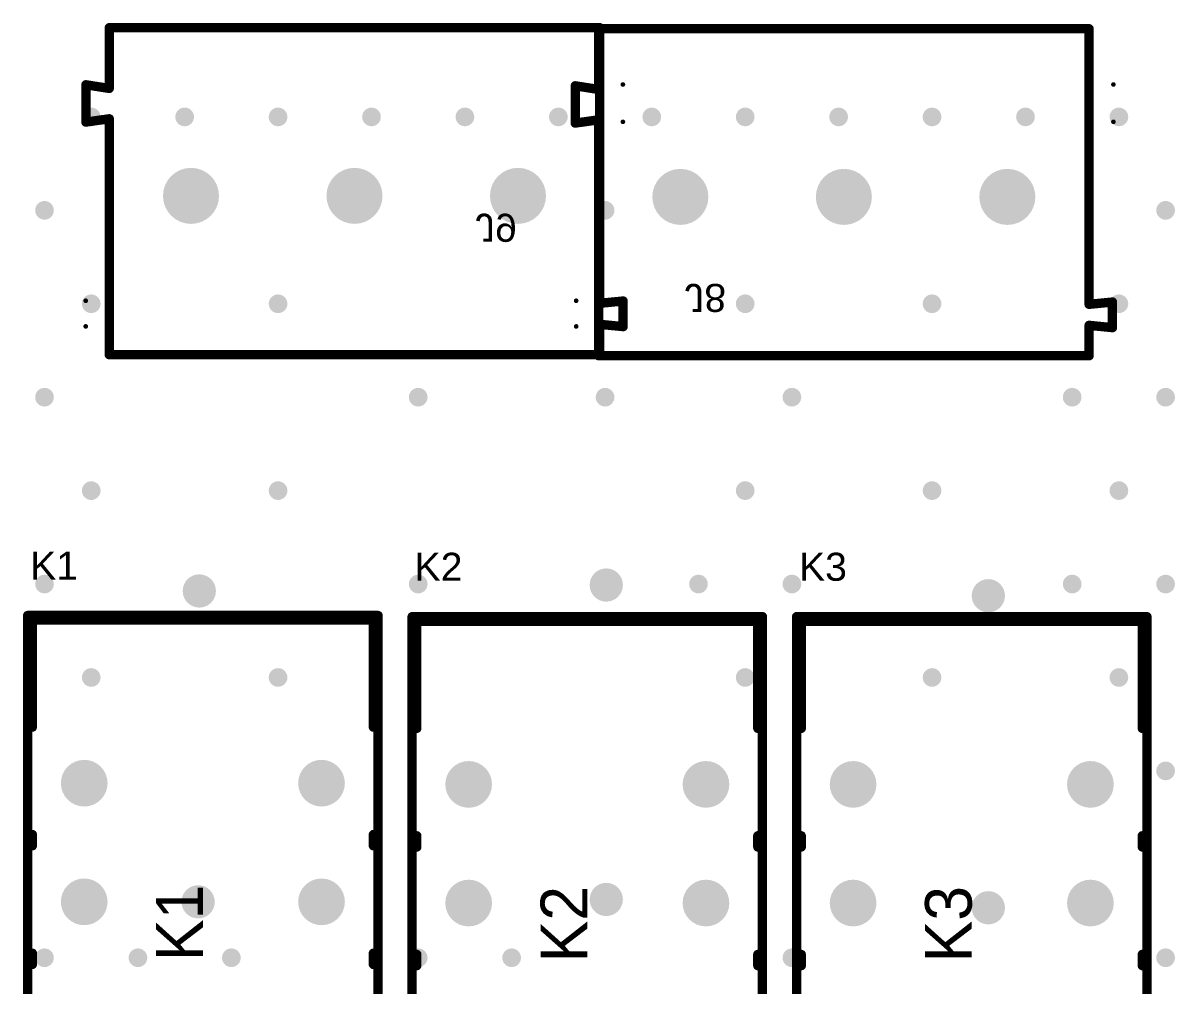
# Model space of a CAD drawing. Header units: millimetres. Extents: x 61 to 211, y 2 to 44.
# Drawn here: x 122.54 to 147.2, y 23.4 to 44.01 of the extents above; entities that cross this region are included whole.
import ezdxf

# ---------------------------------------------------------------- set-up
doc = ezdxf.new("R2010")
doc.units = ezdxf.units.MM
for name, color, linetype in [('BottomOverlay', 54, 'Continuous'), ('Mechanical10', 56, 'Continuous'), ('PadHoleLayer', 156, 'Continuous'), ('TopOverlay', 2, 'Continuous'), ('ViaHoleLayer', 16, 'Continuous')]:
    doc.layers.add(name, color=color, linetype=linetype)
doc.styles.add('Arial', font='', dxfattribs={"height": 0.2})
doc.styles.get('Arial').set_extended_font_data('Arial')

# ---------------------------------------------------------------- blocks, each defined once
blk = doc.blocks.new('691103110003_B_13')
at = {"layer": 'PadHoleLayer'}
h = blk.add_hatch(color=156, dxfattribs=at)
edge = h.paths.add_edge_path()
edge.add_arc((-3.5, -0.1), 0.6, 0, 360)
h = blk.add_hatch(color=156, dxfattribs=at)
edge = h.paths.add_edge_path()
edge.add_arc((0, -0.1), 0.6, 0, 360)
h = blk.add_hatch(color=156, dxfattribs=at)
edge = h.paths.add_edge_path()
edge.add_arc((3.5, -0.1), 0.6, 0, 360)
at = {"layer": 'BottomOverlay', "const_width": 0.2}
for points in [[(-5.25, 2.2), (-5.25, 3.5)], [(-5.25, 3.5), (5.25, 3.5)], [(5.25, -2.4), (5.25, 3.5)], [(-5.75, 1.48), (-5.75, 2.278)], [(-5.75, 2.278), (-5.25, 2.2)], [(-5.75, 1.48), (-5.249, 1.55)], [(-5.25, -3.5), (-5.25, 1.55)], [(5.25, -2.4), (5.75, -2.351)], [(5.75, -2.9), (5.75, -2.35)], [(5.25, -3.5), (5.25, -2.85)], [(5.25, -2.85), (5.75, -2.899)], [(-5.25, -3.5), (5.25, -3.5)]]:
    blk.add_lwpolyline(points, dxfattribs=at)
at = {"layer": 'BottomOverlay', "const_width": 0.1}
for points in [[(-5.3, 3.5, 1), (-5.2, 3.5, 1)], [(-5.3, 3.5, 1), (-5.2, 3.5, 1)], [(5.2, 3.5, 1), (5.3, 3.5, 1)], [(5.2, 3.5, 1), (5.3, 3.5, 1)], [(-5.8, 2.278, 1), (-5.7, 2.278, 1)], [(-5.8, 2.278, 1), (-5.7, 2.278, 1)], [(-5.3, 2.2, 1), (-5.2, 2.2, 1)], [(-5.3, 2.2, 1), (-5.2, 2.2, 1)], [(-5.8, 1.48, 1), (-5.7, 1.48, 1)], [(-5.8, 1.48, 1), (-5.7, 1.48, 1)], [(-5.3, 1.55, 1), (-5.2, 1.55, 1)], [(-5.299, 1.55, 1), (-5.199, 1.55, 1)], [(5.2, -2.4, 1), (5.3, -2.4, 1)], [(5.2, -2.4, 1), (5.3, -2.4, 1)], [(5.7, -2.35, 1), (5.8, -2.35, 1)], [(5.7, -2.351, 1), (5.8, -2.351, 1)], [(5.2, -2.85, 1), (5.3, -2.85, 1)], [(5.2, -2.85, 1), (5.3, -2.85, 1)], [(5.7, -2.899, 1), (5.8, -2.899, 1)], [(5.7, -2.9, 1), (5.8, -2.9, 1)], [(-5.3, -3.5, 1), (-5.2, -3.5, 1)], [(-5.3, -3.5, 1), (-5.2, -3.5, 1)], [(5.2, -3.5, 1), (5.3, -3.5, 1)], [(5.2, -3.5, 1), (5.3, -3.5, 1)]]:
    blk.add_lwpolyline(points, format="xyb", close=True, dxfattribs=at)
blk = doc.blocks.new('691103110003_B_14')
at = {"layer": 'PadHoleLayer'}
h = blk.add_hatch(color=156, dxfattribs=at)
edge = h.paths.add_edge_path()
edge.add_arc((-3.5, -0.1), 0.6, 0, 360)
h = blk.add_hatch(color=156, dxfattribs=at)
edge = h.paths.add_edge_path()
edge.add_arc((0, -0.1), 0.6, 0, 360)
h = blk.add_hatch(color=156, dxfattribs=at)
edge = h.paths.add_edge_path()
edge.add_arc((3.5, -0.1), 0.6, 0, 360)
at = {"layer": 'BottomOverlay', "const_width": 0.2}
for points in [[(-5.25, 2.2), (-5.25, 3.5)], [(-5.25, 3.5), (5.25, 3.5)], [(5.25, -2.4), (5.25, 3.5)], [(-5.75, 1.48), (-5.75, 2.278)], [(-5.75, 2.278), (-5.25, 2.2)], [(-5.75, 1.48), (-5.249, 1.55)], [(-5.25, -3.5), (-5.25, 1.55)], [(5.25, -2.4), (5.75, -2.351)], [(5.75, -2.9), (5.75, -2.35)], [(5.25, -3.5), (5.25, -2.85)], [(5.25, -2.85), (5.75, -2.899)], [(-5.25, -3.5), (5.25, -3.5)]]:
    blk.add_lwpolyline(points, dxfattribs=at)
at = {"layer": 'BottomOverlay', "const_width": 0.1}
for points in [[(-5.3, 3.5, 1), (-5.2, 3.5, 1)], [(-5.3, 3.5, 1), (-5.2, 3.5, 1)], [(5.2, 3.5, 1), (5.3, 3.5, 1)], [(5.2, 3.5, 1), (5.3, 3.5, 1)], [(-5.8, 2.278, 1), (-5.7, 2.278, 1)], [(-5.8, 2.278, 1), (-5.7, 2.278, 1)], [(-5.3, 2.2, 1), (-5.2, 2.2, 1)], [(-5.3, 2.2, 1), (-5.2, 2.2, 1)], [(-5.8, 1.48, 1), (-5.7, 1.48, 1)], [(-5.8, 1.48, 1), (-5.7, 1.48, 1)], [(-5.3, 1.55, 1), (-5.2, 1.55, 1)], [(-5.299, 1.55, 1), (-5.199, 1.55, 1)], [(5.2, -2.4, 1), (5.3, -2.4, 1)], [(5.2, -2.4, 1), (5.3, -2.4, 1)], [(5.7, -2.35, 1), (5.8, -2.35, 1)], [(5.7, -2.351, 1), (5.8, -2.351, 1)], [(5.2, -2.85, 1), (5.3, -2.85, 1)], [(5.2, -2.85, 1), (5.3, -2.85, 1)], [(5.7, -2.899, 1), (5.8, -2.899, 1)], [(5.7, -2.9, 1), (5.8, -2.9, 1)], [(-5.3, -3.5, 1), (-5.2, -3.5, 1)], [(-5.3, -3.5, 1), (-5.2, -3.5, 1)], [(5.2, -3.5, 1), (5.3, -3.5, 1)], [(5.2, -3.5, 1), (5.3, -3.5, 1)]]:
    blk.add_lwpolyline(points, format="xyb", close=True, dxfattribs=at)
blk = doc.blocks.new('TE_C____________V23079A1001B301_R___________L____P_______26')
at = {"layer": 'PadHoleLayer'}
h = blk.add_hatch(color=156, dxfattribs=at)
edge = h.paths.add_edge_path()
edge.add_arc((-6.35, 2.54), 0.5, 0, 360)
h = blk.add_hatch(color=156, dxfattribs=at)
edge = h.paths.add_edge_path()
edge.add_arc((-1.27, 2.54), 0.5, 0, 360)
h = blk.add_hatch(color=156, dxfattribs=at)
edge = h.paths.add_edge_path()
edge.add_arc((1.27, 2.54), 0.5, 0, 360)
h = blk.add_hatch(color=156, dxfattribs=at)
edge = h.paths.add_edge_path()
edge.add_arc((3.81, 2.54), 0.5, 0, 360)
h = blk.add_hatch(color=156, dxfattribs=at)
edge = h.paths.add_edge_path()
edge.add_arc((-6.35, -2.54), 0.5, 0, 360)
h = blk.add_hatch(color=156, dxfattribs=at)
edge = h.paths.add_edge_path()
edge.add_arc((-1.27, -2.54), 0.5, 0, 360)
h = blk.add_hatch(color=156, dxfattribs=at)
edge = h.paths.add_edge_path()
edge.add_arc((1.27, -2.54), 0.5, 0, 360)
h = blk.add_hatch(color=156, dxfattribs=at)
edge = h.paths.add_edge_path()
edge.add_arc((3.81, -2.54), 0.5, 0, 360)
at = {"layer": 'Mechanical10', "const_width": 0.2}
for points in [[(-7.4, 3.75), (-7.4, -3.75)], [(-7.4, 3.75), (7.4, 3.75)], [(7.4, 3.75), (7.4, -3.75)], [(-7.4, -3.75), (7.4, -3.75)]]:
    blk.add_lwpolyline(points, dxfattribs=at)
at = {"layer": 'Mechanical10', "const_width": 0.1}
for points in [[(-7.45, 3.75, 1), (-7.35, 3.75, 1)], [(-7.45, 3.75, 1), (-7.35, 3.75, 1)], [(7.35, 3.75, 1), (7.45, 3.75, 1)], [(7.35, 3.75, 1), (7.45, 3.75, 1)], [(-7.45, -3.75, 1), (-7.35, -3.75, 1)], [(-7.45, -3.75, 1), (-7.35, -3.75, 1)], [(7.35, -3.75, 1), (7.45, -3.75, 1)], [(7.35, -3.75, 1), (7.45, -3.75, 1)]]:
    blk.add_lwpolyline(points, format="xyb", close=True, dxfattribs=at)
at = {"layer": 'TopOverlay', "const_width": 0.2}
for points in [[(-5.15, 3.65), (-2.37, 3.65)], [(-0.07, 3.65), (0.17, 3.65)], [(2.47, 3.65), (2.71, 3.65)], [(5.01, 3.65), (7.3, 3.65)], [(7.3, 3.65), (7.3, -3.65)], [(-7.3, 1.39), (-7.3, -1.39)], [(-5.15, -3.65), (-2.37, -3.65)], [(-0.07, -3.65), (0.17, -3.65)], [(2.47, -3.65), (2.71, -3.65)], [(5.01, -3.65), (7.3, -3.65)]]:
    blk.add_lwpolyline(points, dxfattribs=at)
at = {"layer": 'TopOverlay'}
for points, const_width in [([(-5.2, 3.65, 1), (-5.1, 3.65, 1)], 0.1), ([(-2.42, 3.65, 1), (-2.32, 3.65, 1)], 0.1), ([(-0.12, 3.65, 1), (-0.02, 3.65, 1)], 0.1), ([(0.12, 3.65, 1), (0.22, 3.65, 1)], 0.1), ([(2.42, 3.65, 1), (2.52, 3.65, 1)], 0.1), ([(2.66, 3.65, 1), (2.76, 3.65, 1)], 0.1), ([(4.96, 3.65, 1), (5.06, 3.65, 1)], 0.1), ([(7.25, 3.65, 1), (7.35, 3.65, 1)], 0.1), ([(7.25, 3.65, 1), (7.35, 3.65, 1)], 0.1), ([(-7.35, 1.39, 1), (-7.25, 1.39, 1)], 0.1), ([(-7.35, -1.39, 1), (-7.25, -1.39, 1)], 0.1), ([(-7.775, -2.54, 1), (-8.025, -2.54, 1)], 0.25), ([(-8.087, -2.54, 1), (-7.963, -2.54, 1)], 0.125), ([(-7.837, -2.54, 1), (-7.712, -2.54, 1)], 0.125), ([(-5.2, -3.65, 1), (-5.1, -3.65, 1)], 0.1), ([(-2.42, -3.65, 1), (-2.32, -3.65, 1)], 0.1), ([(-0.12, -3.65, 1), (-0.02, -3.65, 1)], 0.1), ([(0.12, -3.65, 1), (0.22, -3.65, 1)], 0.1), ([(2.42, -3.65, 1), (2.52, -3.65, 1)], 0.1), ([(2.66, -3.65, 1), (2.76, -3.65, 1)], 0.1), ([(4.96, -3.65, 1), (5.06, -3.65, 1)], 0.1), ([(7.25, -3.65, 1), (7.35, -3.65, 1)], 0.1), ([(7.25, -3.65, 1), (7.35, -3.65, 1)], 0.1)]:
    blk.add_lwpolyline(points, format="xyb", close=True, dxfattribs=dict(at, const_width=const_width))
at = {"layer": 'Mechanical10'}
blk.add_text('K3', height=1, dxfattribs=at).set_placement((0, 0))
blk = doc.blocks.new('TE_C____________V23079A1001B301_R___________L____P_______27')
at = {"layer": 'PadHoleLayer'}
h = blk.add_hatch(color=156, dxfattribs=at)
edge = h.paths.add_edge_path()
edge.add_arc((-6.35, 2.54), 0.5, 0, 360)
h = blk.add_hatch(color=156, dxfattribs=at)
edge = h.paths.add_edge_path()
edge.add_arc((-1.27, 2.54), 0.5, 0, 360)
h = blk.add_hatch(color=156, dxfattribs=at)
edge = h.paths.add_edge_path()
edge.add_arc((1.27, 2.54), 0.5, 0, 360)
h = blk.add_hatch(color=156, dxfattribs=at)
edge = h.paths.add_edge_path()
edge.add_arc((3.81, 2.54), 0.5, 0, 360)
h = blk.add_hatch(color=156, dxfattribs=at)
edge = h.paths.add_edge_path()
edge.add_arc((-6.35, -2.54), 0.5, 0, 360)
h = blk.add_hatch(color=156, dxfattribs=at)
edge = h.paths.add_edge_path()
edge.add_arc((-1.27, -2.54), 0.5, 0, 360)
h = blk.add_hatch(color=156, dxfattribs=at)
edge = h.paths.add_edge_path()
edge.add_arc((1.27, -2.54), 0.5, 0, 360)
h = blk.add_hatch(color=156, dxfattribs=at)
edge = h.paths.add_edge_path()
edge.add_arc((3.81, -2.54), 0.5, 0, 360)
at = {"layer": 'Mechanical10', "const_width": 0.2}
for points in [[(-7.4, 3.75), (-7.4, -3.75)], [(-7.4, 3.75), (7.4, 3.75)], [(7.4, 3.75), (7.4, -3.75)], [(-7.4, -3.75), (7.4, -3.75)]]:
    blk.add_lwpolyline(points, dxfattribs=at)
at = {"layer": 'Mechanical10', "const_width": 0.1}
for points in [[(-7.45, 3.75, 1), (-7.35, 3.75, 1)], [(-7.45, 3.75, 1), (-7.35, 3.75, 1)], [(7.35, 3.75, 1), (7.45, 3.75, 1)], [(7.35, 3.75, 1), (7.45, 3.75, 1)], [(-7.45, -3.75, 1), (-7.35, -3.75, 1)], [(-7.45, -3.75, 1), (-7.35, -3.75, 1)], [(7.35, -3.75, 1), (7.45, -3.75, 1)], [(7.35, -3.75, 1), (7.45, -3.75, 1)]]:
    blk.add_lwpolyline(points, format="xyb", close=True, dxfattribs=at)
at = {"layer": 'TopOverlay', "const_width": 0.2}
for points in [[(-5.15, 3.65), (-2.37, 3.65)], [(-0.07, 3.65), (0.17, 3.65)], [(2.47, 3.65), (2.71, 3.65)], [(5.01, 3.65), (7.3, 3.65)], [(7.3, 3.65), (7.3, -3.65)], [(-7.3, 1.39), (-7.3, -1.39)], [(-5.15, -3.65), (-2.37, -3.65)], [(-0.07, -3.65), (0.17, -3.65)], [(2.47, -3.65), (2.71, -3.65)], [(5.01, -3.65), (7.3, -3.65)]]:
    blk.add_lwpolyline(points, dxfattribs=at)
at = {"layer": 'TopOverlay'}
for points, const_width in [([(-5.2, 3.65, 1), (-5.1, 3.65, 1)], 0.1), ([(-2.42, 3.65, 1), (-2.32, 3.65, 1)], 0.1), ([(-0.12, 3.65, 1), (-0.02, 3.65, 1)], 0.1), ([(0.12, 3.65, 1), (0.22, 3.65, 1)], 0.1), ([(2.42, 3.65, 1), (2.52, 3.65, 1)], 0.1), ([(2.66, 3.65, 1), (2.76, 3.65, 1)], 0.1), ([(4.96, 3.65, 1), (5.06, 3.65, 1)], 0.1), ([(7.25, 3.65, 1), (7.35, 3.65, 1)], 0.1), ([(7.25, 3.65, 1), (7.35, 3.65, 1)], 0.1), ([(-7.35, 1.39, 1), (-7.25, 1.39, 1)], 0.1), ([(-7.35, -1.39, 1), (-7.25, -1.39, 1)], 0.1), ([(-7.775, -2.54, 1), (-8.025, -2.54, 1)], 0.25), ([(-8.087, -2.54, 1), (-7.963, -2.54, 1)], 0.125), ([(-7.837, -2.54, 1), (-7.712, -2.54, 1)], 0.125), ([(-5.2, -3.65, 1), (-5.1, -3.65, 1)], 0.1), ([(-2.42, -3.65, 1), (-2.32, -3.65, 1)], 0.1), ([(-0.12, -3.65, 1), (-0.02, -3.65, 1)], 0.1), ([(0.12, -3.65, 1), (0.22, -3.65, 1)], 0.1), ([(2.42, -3.65, 1), (2.52, -3.65, 1)], 0.1), ([(2.66, -3.65, 1), (2.76, -3.65, 1)], 0.1), ([(4.96, -3.65, 1), (5.06, -3.65, 1)], 0.1), ([(7.25, -3.65, 1), (7.35, -3.65, 1)], 0.1), ([(7.25, -3.65, 1), (7.35, -3.65, 1)], 0.1)]:
    blk.add_lwpolyline(points, format="xyb", close=True, dxfattribs=dict(at, const_width=const_width))
at = {"layer": 'Mechanical10'}
blk.add_text('K2', height=1, dxfattribs=at).set_placement((0, 0))
blk = doc.blocks.new('TE_C____________V23079A1001B301_R___________L____P_______80')
at = {"layer": 'PadHoleLayer'}
h = blk.add_hatch(color=156, dxfattribs=at)
edge = h.paths.add_edge_path()
edge.add_arc((-6.35, 2.54), 0.5, 0, 360)
h = blk.add_hatch(color=156, dxfattribs=at)
edge = h.paths.add_edge_path()
edge.add_arc((-1.27, 2.54), 0.5, 0, 360)
h = blk.add_hatch(color=156, dxfattribs=at)
edge = h.paths.add_edge_path()
edge.add_arc((1.27, 2.54), 0.5, 0, 360)
h = blk.add_hatch(color=156, dxfattribs=at)
edge = h.paths.add_edge_path()
edge.add_arc((3.81, 2.54), 0.5, 0, 360)
h = blk.add_hatch(color=156, dxfattribs=at)
edge = h.paths.add_edge_path()
edge.add_arc((-6.35, -2.54), 0.5, 0, 360)
h = blk.add_hatch(color=156, dxfattribs=at)
edge = h.paths.add_edge_path()
edge.add_arc((-1.27, -2.54), 0.5, 0, 360)
h = blk.add_hatch(color=156, dxfattribs=at)
edge = h.paths.add_edge_path()
edge.add_arc((1.27, -2.54), 0.5, 0, 360)
h = blk.add_hatch(color=156, dxfattribs=at)
edge = h.paths.add_edge_path()
edge.add_arc((3.81, -2.54), 0.5, 0, 360)
at = {"layer": 'Mechanical10', "const_width": 0.2}
for points in [[(-7.4, 3.75), (-7.4, -3.75)], [(-7.4, 3.75), (7.4, 3.75)], [(7.4, 3.75), (7.4, -3.75)], [(-7.4, -3.75), (7.4, -3.75)]]:
    blk.add_lwpolyline(points, dxfattribs=at)
at = {"layer": 'Mechanical10', "const_width": 0.1}
for points in [[(-7.45, 3.75, 1), (-7.35, 3.75, 1)], [(-7.45, 3.75, 1), (-7.35, 3.75, 1)], [(7.35, 3.75, 1), (7.45, 3.75, 1)], [(7.35, 3.75, 1), (7.45, 3.75, 1)], [(-7.45, -3.75, 1), (-7.35, -3.75, 1)], [(-7.45, -3.75, 1), (-7.35, -3.75, 1)], [(7.35, -3.75, 1), (7.45, -3.75, 1)], [(7.35, -3.75, 1), (7.45, -3.75, 1)]]:
    blk.add_lwpolyline(points, format="xyb", close=True, dxfattribs=at)
at = {"layer": 'TopOverlay', "const_width": 0.2}
for points in [[(-5.15, 3.65), (-2.37, 3.65)], [(-0.07, 3.65), (0.17, 3.65)], [(2.47, 3.65), (2.71, 3.65)], [(5.01, 3.65), (7.3, 3.65)], [(7.3, 3.65), (7.3, -3.65)], [(-7.3, 1.39), (-7.3, -1.39)], [(-5.15, -3.65), (-2.37, -3.65)], [(-0.07, -3.65), (0.17, -3.65)], [(2.47, -3.65), (2.71, -3.65)], [(5.01, -3.65), (7.3, -3.65)]]:
    blk.add_lwpolyline(points, dxfattribs=at)
at = {"layer": 'TopOverlay'}
for points, const_width in [([(-5.2, 3.65, 1), (-5.1, 3.65, 1)], 0.1), ([(-2.42, 3.65, 1), (-2.32, 3.65, 1)], 0.1), ([(-0.12, 3.65, 1), (-0.02, 3.65, 1)], 0.1), ([(0.12, 3.65, 1), (0.22, 3.65, 1)], 0.1), ([(2.42, 3.65, 1), (2.52, 3.65, 1)], 0.1), ([(2.66, 3.65, 1), (2.76, 3.65, 1)], 0.1), ([(4.96, 3.65, 1), (5.06, 3.65, 1)], 0.1), ([(7.25, 3.65, 1), (7.35, 3.65, 1)], 0.1), ([(7.25, 3.65, 1), (7.35, 3.65, 1)], 0.1), ([(-7.35, 1.39, 1), (-7.25, 1.39, 1)], 0.1), ([(-7.35, -1.39, 1), (-7.25, -1.39, 1)], 0.1), ([(-7.775, -2.54, 1), (-8.025, -2.54, 1)], 0.25), ([(-8.087, -2.54, 1), (-7.963, -2.54, 1)], 0.125), ([(-7.837, -2.54, 1), (-7.712, -2.54, 1)], 0.125), ([(-5.2, -3.65, 1), (-5.1, -3.65, 1)], 0.1), ([(-2.42, -3.65, 1), (-2.32, -3.65, 1)], 0.1), ([(-0.12, -3.65, 1), (-0.02, -3.65, 1)], 0.1), ([(0.12, -3.65, 1), (0.22, -3.65, 1)], 0.1), ([(2.42, -3.65, 1), (2.52, -3.65, 1)], 0.1), ([(2.66, -3.65, 1), (2.76, -3.65, 1)], 0.1), ([(4.96, -3.65, 1), (5.06, -3.65, 1)], 0.1), ([(7.25, -3.65, 1), (7.35, -3.65, 1)], 0.1), ([(7.25, -3.65, 1), (7.35, -3.65, 1)], 0.1)]:
    blk.add_lwpolyline(points, format="xyb", close=True, dxfattribs=dict(at, const_width=const_width))
at = {"layer": 'Mechanical10'}
blk.add_text('K1', height=1, dxfattribs=at).set_placement((0, 0))

msp = doc.modelspace()

# ---------------------------------------------------------------- hatches: boundary and pattern name
at = {"layer": 'PadHoleLayer'}
h = msp.add_hatch(color=156, dxfattribs=at)
edge = h.paths.add_edge_path()
edge.add_arc((124.382, 43.915), 0.05, 0, 360)
h = msp.add_hatch(color=156, dxfattribs=at)
edge = h.paths.add_edge_path()
edge.add_arc((124.382, 43.915), 0.05, 0, 360)
h = msp.add_hatch(color=156, dxfattribs=at)
edge = h.paths.add_edge_path()
edge.add_arc((134.882, 43.915), 0.05, 0, 360)
h = msp.add_hatch(color=156, dxfattribs=at)
edge = h.paths.add_edge_path()
edge.add_arc((134.882, 43.915), 0.05, 0, 360)
h = msp.add_hatch(color=156, dxfattribs=at)
edge = h.paths.add_edge_path()
edge.add_arc((134.882, 43.915), 0.05, 0, 360)
h = msp.add_hatch(color=156, dxfattribs=at)
edge = h.paths.add_edge_path()
edge.add_arc((134.882, 43.915), 0.05, 0, 360)
h = msp.add_hatch(color=156, dxfattribs=at)
edge = h.paths.add_edge_path()
edge.add_arc((145.382, 43.915), 0.05, 0, 360)
h = msp.add_hatch(color=156, dxfattribs=at)
edge = h.paths.add_edge_path()
edge.add_arc((145.382, 43.915), 0.05, 0, 360)
h = msp.add_hatch(color=156, dxfattribs=at)
edge = h.paths.add_edge_path()
edge.add_arc((134.882, 42.615), 0.05, 0, 360)
h = msp.add_hatch(color=156, dxfattribs=at)
edge = h.paths.add_edge_path()
edge.add_arc((134.882, 42.615), 0.05, 0, 360)
h = msp.add_hatch(color=156, dxfattribs=at)
edge = h.paths.add_edge_path()
edge.add_arc((135.382, 42.694), 0.05, 0, 360)
h = msp.add_hatch(color=156, dxfattribs=at)
edge = h.paths.add_edge_path()
edge.add_arc((135.382, 42.694), 0.05, 0, 360)
h = msp.add_hatch(color=156, dxfattribs=at)
edge = h.paths.add_edge_path()
edge.add_arc((145.382, 42.615), 0.05, 0, 360)
h = msp.add_hatch(color=156, dxfattribs=at)
edge = h.paths.add_edge_path()
edge.add_arc((145.382, 42.615), 0.05, 0, 360)
h = msp.add_hatch(color=156, dxfattribs=at)
edge = h.paths.add_edge_path()
edge.add_arc((145.882, 42.694), 0.05, 0, 360)
h = msp.add_hatch(color=156, dxfattribs=at)
edge = h.paths.add_edge_path()
edge.add_arc((145.882, 42.694), 0.05, 0, 360)
h = msp.add_hatch(color=156, dxfattribs=at)
edge = h.paths.add_edge_path()
edge.add_arc((134.881, 41.965), 0.05, 0, 360)
h = msp.add_hatch(color=156, dxfattribs=at)
edge = h.paths.add_edge_path()
edge.add_arc((134.882, 41.965), 0.05, 0, 360)
h = msp.add_hatch(color=156, dxfattribs=at)
edge = h.paths.add_edge_path()
edge.add_arc((135.382, 41.895), 0.05, 0, 360)
h = msp.add_hatch(color=156, dxfattribs=at)
edge = h.paths.add_edge_path()
edge.add_arc((135.382, 41.895), 0.05, 0, 360)
h = msp.add_hatch(color=156, dxfattribs=at)
edge = h.paths.add_edge_path()
edge.add_arc((145.381, 41.965), 0.05, 0, 360)
h = msp.add_hatch(color=156, dxfattribs=at)
edge = h.paths.add_edge_path()
edge.add_arc((145.382, 41.965), 0.05, 0, 360)
h = msp.add_hatch(color=156, dxfattribs=at)
edge = h.paths.add_edge_path()
edge.add_arc((145.882, 41.895), 0.05, 0, 360)
h = msp.add_hatch(color=156, dxfattribs=at)
edge = h.paths.add_edge_path()
edge.add_arc((145.882, 41.895), 0.05, 0, 360)
h = msp.add_hatch(color=156, dxfattribs=at)
edge = h.paths.add_edge_path()
edge.add_arc((123.882, 38.065), 0.05, 0, 360)
h = msp.add_hatch(color=156, dxfattribs=at)
edge = h.paths.add_edge_path()
edge.add_arc((123.882, 38.064), 0.05, 0, 360)
h = msp.add_hatch(color=156, dxfattribs=at)
edge = h.paths.add_edge_path()
edge.add_arc((124.382, 38.015), 0.05, 0, 360)
h = msp.add_hatch(color=156, dxfattribs=at)
edge = h.paths.add_edge_path()
edge.add_arc((124.382, 38.015), 0.05, 0, 360)
h = msp.add_hatch(color=156, dxfattribs=at)
edge = h.paths.add_edge_path()
edge.add_arc((134.382, 38.065), 0.05, 0, 360)
h = msp.add_hatch(color=156, dxfattribs=at)
edge = h.paths.add_edge_path()
edge.add_arc((134.382, 38.064), 0.05, 0, 360)
h = msp.add_hatch(color=156, dxfattribs=at)
edge = h.paths.add_edge_path()
edge.add_arc((134.882, 38.015), 0.05, 0, 360)
h = msp.add_hatch(color=156, dxfattribs=at)
edge = h.paths.add_edge_path()
edge.add_arc((134.882, 38.015), 0.05, 0, 360)
h = msp.add_hatch(color=156, dxfattribs=at)
edge = h.paths.add_edge_path()
edge.add_arc((123.882, 37.516), 0.05, 0, 360)
h = msp.add_hatch(color=156, dxfattribs=at)
edge = h.paths.add_edge_path()
edge.add_arc((123.882, 37.515), 0.05, 0, 360)
h = msp.add_hatch(color=156, dxfattribs=at)
edge = h.paths.add_edge_path()
edge.add_arc((124.382, 37.565), 0.05, 0, 360)
h = msp.add_hatch(color=156, dxfattribs=at)
edge = h.paths.add_edge_path()
edge.add_arc((124.382, 37.565), 0.05, 0, 360)
h = msp.add_hatch(color=156, dxfattribs=at)
edge = h.paths.add_edge_path()
edge.add_arc((134.382, 37.516), 0.05, 0, 360)
h = msp.add_hatch(color=156, dxfattribs=at)
edge = h.paths.add_edge_path()
edge.add_arc((134.382, 37.515), 0.05, 0, 360)
h = msp.add_hatch(color=156, dxfattribs=at)
edge = h.paths.add_edge_path()
edge.add_arc((134.882, 37.565), 0.05, 0, 360)
h = msp.add_hatch(color=156, dxfattribs=at)
edge = h.paths.add_edge_path()
edge.add_arc((134.882, 37.565), 0.05, 0, 360)
h = msp.add_hatch(color=156, dxfattribs=at)
edge = h.paths.add_edge_path()
edge.add_arc((124.382, 36.915), 0.05, 0, 360)
h = msp.add_hatch(color=156, dxfattribs=at)
edge = h.paths.add_edge_path()
edge.add_arc((124.382, 36.915), 0.05, 0, 360)
h = msp.add_hatch(color=156, dxfattribs=at)
edge = h.paths.add_edge_path()
edge.add_arc((134.882, 36.915), 0.05, 0, 360)
h = msp.add_hatch(color=156, dxfattribs=at)
edge = h.paths.add_edge_path()
edge.add_arc((134.882, 36.915), 0.05, 0, 360)
h = msp.add_hatch(color=156, dxfattribs=at)
edge = h.paths.add_edge_path()
edge.add_arc((134.882, 36.915), 0.05, 0, 360)
h = msp.add_hatch(color=156, dxfattribs=at)
edge = h.paths.add_edge_path()
edge.add_arc((134.882, 36.915), 0.05, 0, 360)
h = msp.add_hatch(color=156, dxfattribs=at)
edge = h.paths.add_edge_path()
edge.add_arc((145.382, 36.915), 0.05, 0, 360)
h = msp.add_hatch(color=156, dxfattribs=at)
edge = h.paths.add_edge_path()
edge.add_arc((145.382, 36.915), 0.05, 0, 360)
at = {"layer": 'TopOverlay'}
h = msp.add_hatch(color=2, dxfattribs=at)
edge = h.paths.add_edge_path()
edge.add_arc((124.382, 43.915), 0.05, 0, 360)
h = msp.add_hatch(color=2, dxfattribs=at)
edge = h.paths.add_edge_path()
edge.add_arc((124.382, 43.915), 0.05, 0, 360)
h = msp.add_hatch(color=2, dxfattribs=at)
edge = h.paths.add_edge_path()
edge.add_arc((134.882, 43.915), 0.05, 0, 360)
h = msp.add_hatch(color=2, dxfattribs=at)
edge = h.paths.add_edge_path()
edge.add_arc((134.882, 43.915), 0.05, 0, 360)
h = msp.add_hatch(color=2, dxfattribs=at)
edge = h.paths.add_edge_path()
edge.add_arc((134.882, 43.915), 0.05, 0, 360)
h = msp.add_hatch(color=2, dxfattribs=at)
edge = h.paths.add_edge_path()
edge.add_arc((134.882, 43.915), 0.05, 0, 360)
h = msp.add_hatch(color=2, dxfattribs=at)
edge = h.paths.add_edge_path()
edge.add_arc((145.382, 43.915), 0.05, 0, 360)
h = msp.add_hatch(color=2, dxfattribs=at)
edge = h.paths.add_edge_path()
edge.add_arc((145.382, 43.915), 0.05, 0, 360)
h = msp.add_hatch(color=2, dxfattribs=at)
edge = h.paths.add_edge_path()
edge.add_arc((134.882, 42.615), 0.05, 0, 360)
h = msp.add_hatch(color=2, dxfattribs=at)
edge = h.paths.add_edge_path()
edge.add_arc((134.882, 42.615), 0.05, 0, 360)
h = msp.add_hatch(color=2, dxfattribs=at)
edge = h.paths.add_edge_path()
edge.add_arc((135.382, 42.694), 0.05, 0, 360)
h = msp.add_hatch(color=2, dxfattribs=at)
edge = h.paths.add_edge_path()
edge.add_arc((135.382, 42.694), 0.05, 0, 360)
h = msp.add_hatch(color=2, dxfattribs=at)
edge = h.paths.add_edge_path()
edge.add_arc((145.382, 42.615), 0.05, 0, 360)
h = msp.add_hatch(color=2, dxfattribs=at)
edge = h.paths.add_edge_path()
edge.add_arc((145.382, 42.615), 0.05, 0, 360)
h = msp.add_hatch(color=2, dxfattribs=at)
edge = h.paths.add_edge_path()
edge.add_arc((145.882, 42.694), 0.05, 0, 360)
h = msp.add_hatch(color=2, dxfattribs=at)
edge = h.paths.add_edge_path()
edge.add_arc((145.882, 42.694), 0.05, 0, 360)
h = msp.add_hatch(color=2, dxfattribs=at)
edge = h.paths.add_edge_path()
edge.add_arc((134.881, 41.965), 0.05, 0, 360)
h = msp.add_hatch(color=2, dxfattribs=at)
edge = h.paths.add_edge_path()
edge.add_arc((134.882, 41.965), 0.05, 0, 360)
h = msp.add_hatch(color=2, dxfattribs=at)
edge = h.paths.add_edge_path()
edge.add_arc((135.382, 41.895), 0.05, 0, 360)
h = msp.add_hatch(color=2, dxfattribs=at)
edge = h.paths.add_edge_path()
edge.add_arc((135.382, 41.895), 0.05, 0, 360)
h = msp.add_hatch(color=2, dxfattribs=at)
edge = h.paths.add_edge_path()
edge.add_arc((145.381, 41.965), 0.05, 0, 360)
h = msp.add_hatch(color=2, dxfattribs=at)
edge = h.paths.add_edge_path()
edge.add_arc((145.382, 41.965), 0.05, 0, 360)
h = msp.add_hatch(color=2, dxfattribs=at)
edge = h.paths.add_edge_path()
edge.add_arc((145.882, 41.895), 0.05, 0, 360)
h = msp.add_hatch(color=2, dxfattribs=at)
edge = h.paths.add_edge_path()
edge.add_arc((145.882, 41.895), 0.05, 0, 360)
h = msp.add_hatch(color=2, dxfattribs=at)
edge = h.paths.add_edge_path()
edge.add_arc((123.882, 38.065), 0.05, 0, 360)
h = msp.add_hatch(color=2, dxfattribs=at)
edge = h.paths.add_edge_path()
edge.add_arc((123.882, 38.064), 0.05, 0, 360)
h = msp.add_hatch(color=2, dxfattribs=at)
edge = h.paths.add_edge_path()
edge.add_arc((124.382, 38.015), 0.05, 0, 360)
h = msp.add_hatch(color=2, dxfattribs=at)
edge = h.paths.add_edge_path()
edge.add_arc((124.382, 38.015), 0.05, 0, 360)
h = msp.add_hatch(color=2, dxfattribs=at)
edge = h.paths.add_edge_path()
edge.add_arc((134.382, 38.065), 0.05, 0, 360)
h = msp.add_hatch(color=2, dxfattribs=at)
edge = h.paths.add_edge_path()
edge.add_arc((134.382, 38.064), 0.05, 0, 360)
h = msp.add_hatch(color=2, dxfattribs=at)
edge = h.paths.add_edge_path()
edge.add_arc((134.882, 38.015), 0.05, 0, 360)
h = msp.add_hatch(color=2, dxfattribs=at)
edge = h.paths.add_edge_path()
edge.add_arc((134.882, 38.015), 0.05, 0, 360)
h = msp.add_hatch(color=2, dxfattribs=at)
edge = h.paths.add_edge_path()
edge.add_arc((123.882, 37.516), 0.05, 0, 360)
h = msp.add_hatch(color=2, dxfattribs=at)
edge = h.paths.add_edge_path()
edge.add_arc((123.882, 37.515), 0.05, 0, 360)
h = msp.add_hatch(color=2, dxfattribs=at)
edge = h.paths.add_edge_path()
edge.add_arc((124.382, 37.565), 0.05, 0, 360)
h = msp.add_hatch(color=2, dxfattribs=at)
edge = h.paths.add_edge_path()
edge.add_arc((124.382, 37.565), 0.05, 0, 360)
h = msp.add_hatch(color=2, dxfattribs=at)
edge = h.paths.add_edge_path()
edge.add_arc((134.382, 37.516), 0.05, 0, 360)
h = msp.add_hatch(color=2, dxfattribs=at)
edge = h.paths.add_edge_path()
edge.add_arc((134.382, 37.515), 0.05, 0, 360)
h = msp.add_hatch(color=2, dxfattribs=at)
edge = h.paths.add_edge_path()
edge.add_arc((134.882, 37.565), 0.05, 0, 360)
h = msp.add_hatch(color=2, dxfattribs=at)
edge = h.paths.add_edge_path()
edge.add_arc((134.882, 37.565), 0.05, 0, 360)
h = msp.add_hatch(color=2, dxfattribs=at)
edge = h.paths.add_edge_path()
edge.add_arc((124.382, 36.915), 0.05, 0, 360)
h = msp.add_hatch(color=2, dxfattribs=at)
edge = h.paths.add_edge_path()
edge.add_arc((124.382, 36.915), 0.05, 0, 360)
h = msp.add_hatch(color=2, dxfattribs=at)
edge = h.paths.add_edge_path()
edge.add_arc((134.882, 36.915), 0.05, 0, 360)
h = msp.add_hatch(color=2, dxfattribs=at)
edge = h.paths.add_edge_path()
edge.add_arc((134.882, 36.915), 0.05, 0, 360)
h = msp.add_hatch(color=2, dxfattribs=at)
edge = h.paths.add_edge_path()
edge.add_arc((134.882, 36.915), 0.05, 0, 360)
h = msp.add_hatch(color=2, dxfattribs=at)
edge = h.paths.add_edge_path()
edge.add_arc((134.882, 36.915), 0.05, 0, 360)
h = msp.add_hatch(color=2, dxfattribs=at)
edge = h.paths.add_edge_path()
edge.add_arc((145.382, 36.915), 0.05, 0, 360)
h = msp.add_hatch(color=2, dxfattribs=at)
edge = h.paths.add_edge_path()
edge.add_arc((145.382, 36.915), 0.05, 0, 360)
at = {"layer": 'ViaHoleLayer'}
h = msp.add_hatch(color=16, dxfattribs=at)
edge = h.paths.add_edge_path()
edge.add_arc((124, 42), 0.2, 0, 360)
h = msp.add_hatch(color=16, dxfattribs=at)
edge = h.paths.add_edge_path()
edge.add_arc((126, 42), 0.2, 0, 360)
h = msp.add_hatch(color=16, dxfattribs=at)
edge = h.paths.add_edge_path()
edge.add_arc((128, 42), 0.2, 0, 360)
h = msp.add_hatch(color=16, dxfattribs=at)
edge = h.paths.add_edge_path()
edge.add_arc((130, 42), 0.2, 0, 360)
h = msp.add_hatch(color=16, dxfattribs=at)
edge = h.paths.add_edge_path()
edge.add_arc((132, 42), 0.2, 0, 360)
h = msp.add_hatch(color=16, dxfattribs=at)
edge = h.paths.add_edge_path()
edge.add_arc((134, 42), 0.2, 0, 360)
h = msp.add_hatch(color=16, dxfattribs=at)
edge = h.paths.add_edge_path()
edge.add_arc((136, 42), 0.2, 0, 360)
h = msp.add_hatch(color=16, dxfattribs=at)
edge = h.paths.add_edge_path()
edge.add_arc((138, 42), 0.2, 0, 360)
h = msp.add_hatch(color=16, dxfattribs=at)
edge = h.paths.add_edge_path()
edge.add_arc((140, 42), 0.2, 0, 360)
h = msp.add_hatch(color=16, dxfattribs=at)
edge = h.paths.add_edge_path()
edge.add_arc((142, 42), 0.2, 0, 360)
h = msp.add_hatch(color=16, dxfattribs=at)
edge = h.paths.add_edge_path()
edge.add_arc((144, 42), 0.2, 0, 360)
h = msp.add_hatch(color=16, dxfattribs=at)
edge = h.paths.add_edge_path()
edge.add_arc((146, 42), 0.2, 0, 360)
h = msp.add_hatch(color=16, dxfattribs=at)
edge = h.paths.add_edge_path()
edge.add_arc((123, 40), 0.2, 0, 360)
h = msp.add_hatch(color=16, dxfattribs=at)
edge = h.paths.add_edge_path()
edge.add_arc((135, 40), 0.2, 0, 360)
h = msp.add_hatch(color=16, dxfattribs=at)
edge = h.paths.add_edge_path()
edge.add_arc((147, 40), 0.2, 0, 360)
h = msp.add_hatch(color=16, dxfattribs=at)
edge = h.paths.add_edge_path()
edge.add_arc((124, 38), 0.2, 0, 360)
h = msp.add_hatch(color=16, dxfattribs=at)
edge = h.paths.add_edge_path()
edge.add_arc((128, 38), 0.2, 0, 360)
h = msp.add_hatch(color=16, dxfattribs=at)
edge = h.paths.add_edge_path()
edge.add_arc((138, 38), 0.2, 0, 360)
h = msp.add_hatch(color=16, dxfattribs=at)
edge = h.paths.add_edge_path()
edge.add_arc((142, 38), 0.2, 0, 360)
h = msp.add_hatch(color=16, dxfattribs=at)
edge = h.paths.add_edge_path()
edge.add_arc((146, 38), 0.2, 0, 360)
h = msp.add_hatch(color=16, dxfattribs=at)
edge = h.paths.add_edge_path()
edge.add_arc((123, 36), 0.2, 0, 360)
h = msp.add_hatch(color=16, dxfattribs=at)
edge = h.paths.add_edge_path()
edge.add_arc((131, 36), 0.2, 0, 360)
h = msp.add_hatch(color=16, dxfattribs=at)
edge = h.paths.add_edge_path()
edge.add_arc((135, 36), 0.2, 0, 360)
h = msp.add_hatch(color=16, dxfattribs=at)
edge = h.paths.add_edge_path()
edge.add_arc((139, 36), 0.2, 0, 360)
h = msp.add_hatch(color=16, dxfattribs=at)
edge = h.paths.add_edge_path()
edge.add_arc((145, 36), 0.2, 0, 360)
h = msp.add_hatch(color=16, dxfattribs=at)
edge = h.paths.add_edge_path()
edge.add_arc((147, 36), 0.2, 0, 360)
h = msp.add_hatch(color=16, dxfattribs=at)
edge = h.paths.add_edge_path()
edge.add_arc((124, 34), 0.2, 0, 360)
h = msp.add_hatch(color=16, dxfattribs=at)
edge = h.paths.add_edge_path()
edge.add_arc((128, 34), 0.2, 0, 360)
h = msp.add_hatch(color=16, dxfattribs=at)
edge = h.paths.add_edge_path()
edge.add_arc((138, 34), 0.2, 0, 360)
h = msp.add_hatch(color=16, dxfattribs=at)
edge = h.paths.add_edge_path()
edge.add_arc((142, 34), 0.2, 0, 360)
h = msp.add_hatch(color=16, dxfattribs=at)
edge = h.paths.add_edge_path()
edge.add_arc((146, 34), 0.2, 0, 360)
h = msp.add_hatch(color=16, dxfattribs=at)
edge = h.paths.add_edge_path()
edge.add_arc((135.026, 31.979), 0.356, 0, 360)
h = msp.add_hatch(color=16, dxfattribs=at)
edge = h.paths.add_edge_path()
edge.add_arc((123, 32), 0.2, 0, 360)
h = msp.add_hatch(color=16, dxfattribs=at)
edge = h.paths.add_edge_path()
edge.add_arc((126.314, 31.852), 0.356, 0, 360)
h = msp.add_hatch(color=16, dxfattribs=at)
edge = h.paths.add_edge_path()
edge.add_arc((131, 32), 0.2, 0, 360)
h = msp.add_hatch(color=16, dxfattribs=at)
edge = h.paths.add_edge_path()
edge.add_arc((137, 32), 0.2, 0, 360)
h = msp.add_hatch(color=16, dxfattribs=at)
edge = h.paths.add_edge_path()
edge.add_arc((139, 32), 0.2, 0, 360)
h = msp.add_hatch(color=16, dxfattribs=at)
edge = h.paths.add_edge_path()
edge.add_arc((143.205, 31.75), 0.356, 0, 360)
h = msp.add_hatch(color=16, dxfattribs=at)
edge = h.paths.add_edge_path()
edge.add_arc((145, 32), 0.2, 0, 360)
h = msp.add_hatch(color=16, dxfattribs=at)
edge = h.paths.add_edge_path()
edge.add_arc((147, 32), 0.2, 0, 360)
h = msp.add_hatch(color=16, dxfattribs=at)
edge = h.paths.add_edge_path()
edge.add_arc((124, 30), 0.2, 0, 360)
h = msp.add_hatch(color=16, dxfattribs=at)
edge = h.paths.add_edge_path()
edge.add_arc((128, 30), 0.2, 0, 360)
h = msp.add_hatch(color=16, dxfattribs=at)
edge = h.paths.add_edge_path()
edge.add_arc((138, 30), 0.2, 0, 360)
h = msp.add_hatch(color=16, dxfattribs=at)
edge = h.paths.add_edge_path()
edge.add_arc((142, 30), 0.2, 0, 360)
h = msp.add_hatch(color=16, dxfattribs=at)
edge = h.paths.add_edge_path()
edge.add_arc((146, 30), 0.2, 0, 360)
h = msp.add_hatch(color=16, dxfattribs=at)
edge = h.paths.add_edge_path()
edge.add_arc((147, 28), 0.2, 0, 360)
h = msp.add_hatch(color=16, dxfattribs=at)
edge = h.paths.add_edge_path()
edge.add_arc((126.289, 25.197), 0.356, 0, 360)
h = msp.add_hatch(color=16, dxfattribs=at)
edge = h.paths.add_edge_path()
edge.add_arc((135.026, 25.248), 0.356, 0, 360)
h = msp.add_hatch(color=16, dxfattribs=at)
edge = h.paths.add_edge_path()
edge.add_arc((143.205, 25.07), 0.356, 0, 360)
h = msp.add_hatch(color=16, dxfattribs=at)
edge = h.paths.add_edge_path()
edge.add_arc((123, 24), 0.2, 0, 360)
h = msp.add_hatch(color=16, dxfattribs=at)
edge = h.paths.add_edge_path()
edge.add_arc((125, 24), 0.2, 0, 360)
h = msp.add_hatch(color=16, dxfattribs=at)
edge = h.paths.add_edge_path()
edge.add_arc((127, 24), 0.2, 0, 360)
h = msp.add_hatch(color=16, dxfattribs=at)
edge = h.paths.add_edge_path()
edge.add_arc((131, 24), 0.2, 0, 360)
h = msp.add_hatch(color=16, dxfattribs=at)
edge = h.paths.add_edge_path()
edge.add_arc((133, 24), 0.2, 0, 360)
h = msp.add_hatch(color=16, dxfattribs=at)
edge = h.paths.add_edge_path()
edge.add_arc((139, 24), 0.2, 0, 360)
h = msp.add_hatch(color=16, dxfattribs=at)
edge = h.paths.add_edge_path()
edge.add_arc((147, 24), 0.2, 0, 360)

# ---------------------------------------------------------------- block references
for name, p in [('691103110003_B_14', (129.636, 40.41)), ('691103110003_B_13', (140.112, 40.388))]:
    msp.add_blockref(name, p)
at = {"rotation": 90}
for name, p in [('TE_C____________V23079A1001B301_R___________L____P_______80', (126.39, 23.927)), ('TE_C____________V23079A1001B301_R___________L____P_______27', (134.62, 23.901)), ('TE_C____________V23079A1001B301_R___________L____P_______26', (142.85, 23.901))]:
    msp.add_blockref(name, p, dxfattribs=at)

# ---------------------------------------------------------------- texts
at = {"layer": 'BottomOverlay', "style": 'Arial', "text_generation_flag": 2}
for s, p in [('J9', (132.226, 39.927)), ('J8', (136.706, 38.425))]:
    msp.add_text(s, height=0.6, rotation=180, dxfattribs=at).set_placement(p)
at = {"layer": 'TopOverlay', "style": 'Arial'}
for s, p in [('K1', (122.693, 32.095)), ('K2', (130.922, 32.07)), ('K3', (139.152, 32.07))]:
    msp.add_text(s, height=0.6, dxfattribs=at).set_placement(p)

doc.saveas('drawing.dxf')
